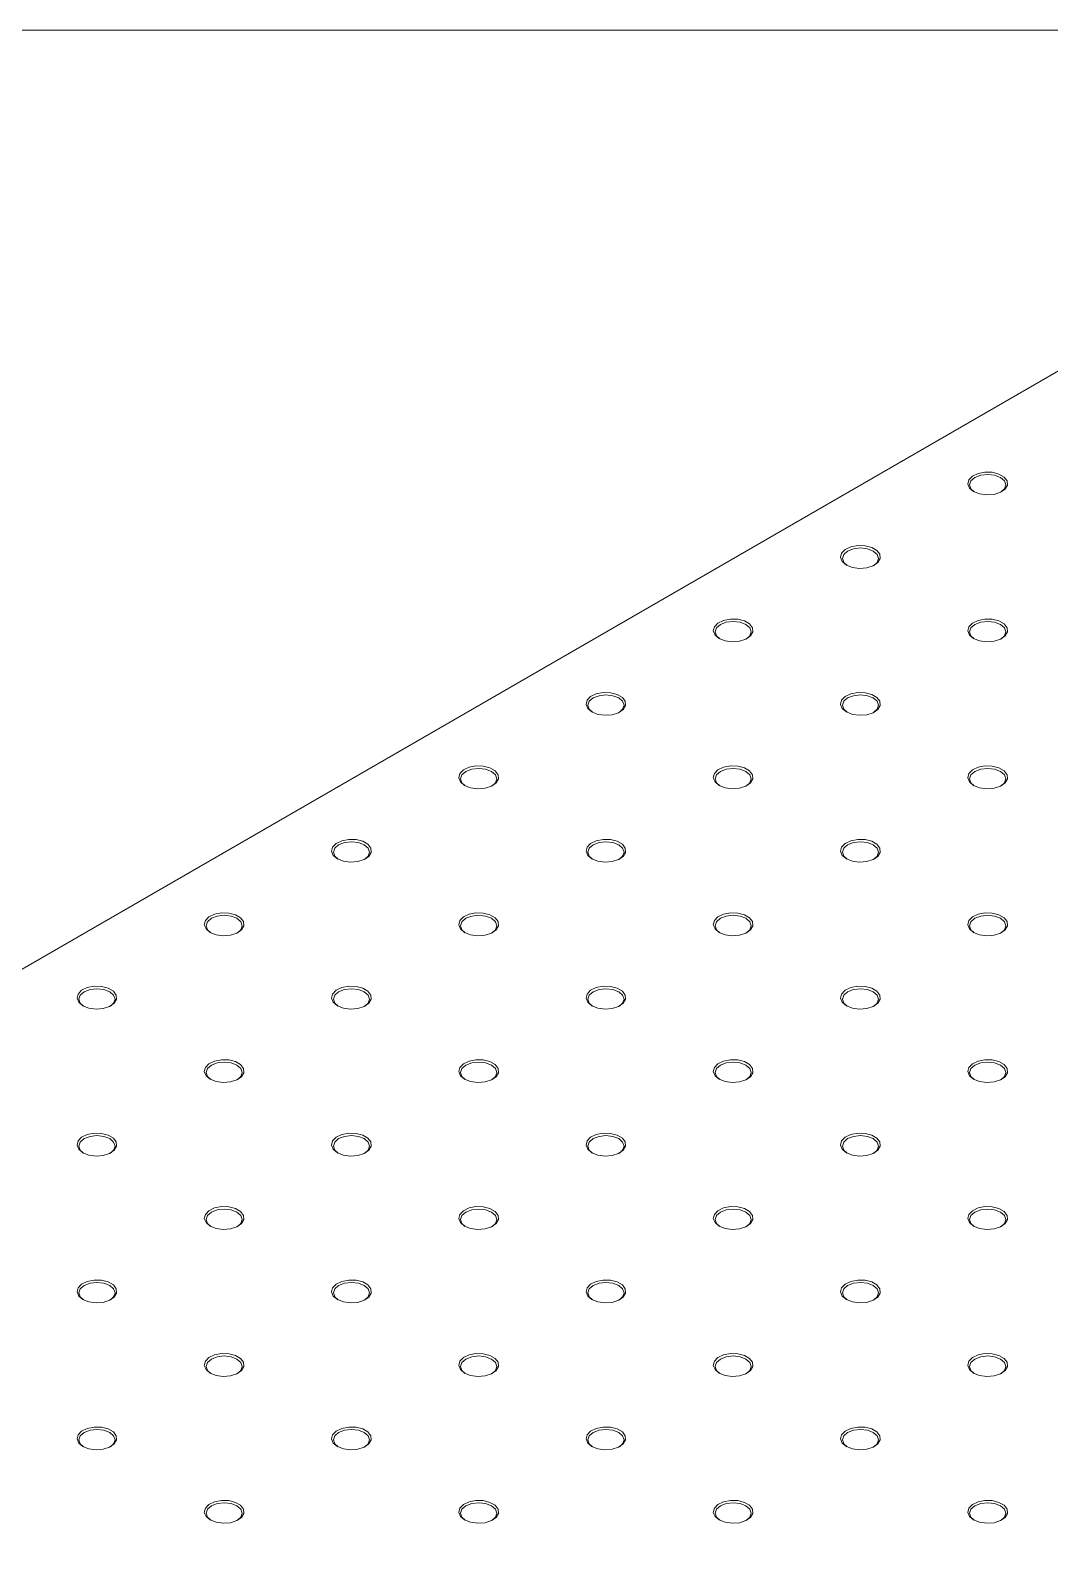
# Model space of a CAD drawing. Header units: inches. Extents: x 0.1 to 10.9, y 0 to 8.5.
# Drawn here: x 7.87 to 8.385, y 7.686 to 8.451 of the extents above; entities that cross this region are included whole.
import ezdxf

# ---------------------------------------------------------------- set-up
doc = ezdxf.new("R2010")
doc.units = ezdxf.units.IN
doc.header["$MEASUREMENT"] = 0

msp = doc.modelspace()

# ---------------------------------------------------------------- linework, layer by layer
at = {"color": 7, "linetype": 'Continuous', "lineweight": 18}
for p, q in [((0.06218, 8.45061), (10.94446, 8.45061)), ((8.47527, 8.32793), (7.33426, 7.66924))]:
    msp.add_line(p, q, dxfattribs=at)
at = {"color": 7, "linetype": 'Continuous', "lineweight": 18, "flags": 128}
for points in [[(8.347, 8.21751), (8.34491, 8.21927), (8.34407, 8.22134), (8.34458, 8.22345), (8.34637, 8.22531), (8.34921, 8.22668), (8.35271, 8.22735), (8.3564, 8.22726), (8.35978, 8.22639), (8.36239, 8.22489), (8.36388, 8.22294), (8.36405, 8.22081), (8.36288, 8.21879), (8.36052, 8.21715), (8.35729, 8.21611), (8.35364, 8.21582), (8.35004, 8.21631), (8.347, 8.21751)], [(8.36087, 8.21732), (8.36254, 8.21885), (8.36324, 8.22087), (8.36254, 8.22289), (8.36056, 8.2246), (8.3576, 8.22574), (8.3541, 8.22614), (8.3506, 8.22574), (8.34764, 8.2246), (8.34566, 8.22289), (8.34496, 8.22087), (8.34566, 8.21885), (8.34733, 8.21732)], [(8.28271, 8.1804), (8.28063, 8.18216), (8.27978, 8.18423), (8.28029, 8.18634), (8.28209, 8.18821), (8.28493, 8.18957), (8.28843, 8.19024), (8.29212, 8.19015), (8.2955, 8.18928), (8.29811, 8.18778), (8.2996, 8.18583), (8.29977, 8.1837), (8.29859, 8.18168), (8.29624, 8.18004), (8.29301, 8.179), (8.28935, 8.17871), (8.28576, 8.1792), (8.28271, 8.1804)], [(8.29659, 8.18022), (8.29826, 8.18174), (8.29895, 8.18376), (8.29826, 8.18578), (8.29628, 8.18749), (8.29331, 8.18863), (8.28982, 8.18903), (8.28632, 8.18863), (8.28336, 8.18749), (8.28138, 8.18578), (8.28068, 8.18376), (8.28138, 8.18174), (8.28305, 8.18022)], [(8.21843, 8.14329), (8.21635, 8.14505), (8.2155, 8.14712), (8.21601, 8.14923), (8.21781, 8.1511), (8.22065, 8.15246), (8.22415, 8.15313), (8.22784, 8.15304), (8.23121, 8.15218), (8.23382, 8.15067), (8.23531, 8.14872), (8.23548, 8.14659), (8.23431, 8.14457), (8.23195, 8.14293), (8.22873, 8.14189), (8.22507, 8.1416), (8.22148, 8.14209), (8.21843, 8.14329)], [(8.2323, 8.14311), (8.23398, 8.14463), (8.23467, 8.14665), (8.23398, 8.14867), (8.232, 8.15038), (8.22903, 8.15152), (8.22554, 8.15192), (8.22204, 8.15152), (8.21908, 8.15038), (8.21709, 8.14867), (8.2164, 8.14665), (8.21709, 8.14463), (8.21877, 8.14311)], [(8.347, 8.14329), (8.34491, 8.14505), (8.34407, 8.14712), (8.34458, 8.14923), (8.34637, 8.1511), (8.34921, 8.15246), (8.35271, 8.15313), (8.3564, 8.15304), (8.35978, 8.15218), (8.36239, 8.15067), (8.36388, 8.14872), (8.36405, 8.14659), (8.36288, 8.14457), (8.36052, 8.14293), (8.35729, 8.14189), (8.35364, 8.1416), (8.35004, 8.14209), (8.347, 8.14329)], [(8.36087, 8.14311), (8.36254, 8.14463), (8.36324, 8.14665), (8.36254, 8.14867), (8.36056, 8.15038), (8.3576, 8.15152), (8.3541, 8.15192), (8.3506, 8.15152), (8.34764, 8.15038), (8.34566, 8.14867), (8.34496, 8.14665), (8.34566, 8.14463), (8.34733, 8.14311)], [(8.15415, 8.10618), (8.15206, 8.10794), (8.15122, 8.11001), (8.15173, 8.11212), (8.15352, 8.11399), (8.15637, 8.11535), (8.15987, 8.11603), (8.16355, 8.11593), (8.16693, 8.11507), (8.16954, 8.11356), (8.17103, 8.11161), (8.1712, 8.10948), (8.17003, 8.10746), (8.16767, 8.10582), (8.16445, 8.10478), (8.16079, 8.10449), (8.1572, 8.10498), (8.15415, 8.10618)], [(8.28271, 8.10618), (8.28063, 8.10794), (8.27978, 8.11001), (8.28029, 8.11212), (8.28209, 8.11399), (8.28493, 8.11535), (8.28843, 8.11603), (8.29212, 8.11593), (8.2955, 8.11507), (8.29811, 8.11356), (8.2996, 8.11161), (8.29977, 8.10948), (8.29859, 8.10746), (8.29624, 8.10582), (8.29301, 8.10478), (8.28935, 8.10449), (8.28576, 8.10498), (8.28271, 8.10618)], [(8.16802, 8.106), (8.16969, 8.10752), (8.17039, 8.10954), (8.16969, 8.11156), (8.16771, 8.11327), (8.16475, 8.11441), (8.16125, 8.11481), (8.15776, 8.11441), (8.15479, 8.11327), (8.15281, 8.11156), (8.15212, 8.10954), (8.15281, 8.10752), (8.15449, 8.106)], [(8.29659, 8.106), (8.29826, 8.10752), (8.29895, 8.10954), (8.29826, 8.11156), (8.29628, 8.11327), (8.29331, 8.11441), (8.28982, 8.11481), (8.28632, 8.11441), (8.28336, 8.11327), (8.28138, 8.11156), (8.28068, 8.10954), (8.28138, 8.10752), (8.28305, 8.106)], [(8.08987, 8.06907), (8.08778, 8.07083), (8.08694, 8.0729), (8.08745, 8.07502), (8.08924, 8.07688), (8.09208, 8.07824), (8.09558, 8.07892), (8.09927, 8.07882), (8.10265, 8.07796), (8.10526, 8.07645), (8.10675, 8.0745), (8.10692, 8.07237), (8.10575, 8.07035), (8.10339, 8.06871), (8.10016, 8.06767), (8.09651, 8.06738), (8.09291, 8.06787), (8.08987, 8.06907)], [(8.10374, 8.06889), (8.10541, 8.07041), (8.10611, 8.07243), (8.10541, 8.07445), (8.10343, 8.07616), (8.10047, 8.0773), (8.09697, 8.0777), (8.09347, 8.0773), (8.09051, 8.07616), (8.08853, 8.07445), (8.08783, 8.07243), (8.08853, 8.07041), (8.0902, 8.06889)], [(8.21843, 8.06907), (8.21635, 8.07083), (8.2155, 8.0729), (8.21601, 8.07502), (8.21781, 8.07688), (8.22065, 8.07824), (8.22415, 8.07892), (8.22784, 8.07882), (8.23121, 8.07796), (8.23382, 8.07645), (8.23531, 8.0745), (8.23548, 8.07237), (8.23431, 8.07035), (8.23195, 8.06871), (8.22873, 8.06767), (8.22507, 8.06738), (8.22148, 8.06787), (8.21843, 8.06907)], [(8.2323, 8.06889), (8.23398, 8.07041), (8.23467, 8.07243), (8.23398, 8.07445), (8.232, 8.07616), (8.22903, 8.0773), (8.22554, 8.0777), (8.22204, 8.0773), (8.21908, 8.07616), (8.21709, 8.07445), (8.2164, 8.07243), (8.21709, 8.07041), (8.21877, 8.06889)], [(8.347, 8.06907), (8.34491, 8.07083), (8.34407, 8.0729), (8.34458, 8.07502), (8.34637, 8.07688), (8.34921, 8.07824), (8.35271, 8.07892), (8.3564, 8.07882), (8.35978, 8.07796), (8.36239, 8.07645), (8.36388, 8.0745), (8.36405, 8.07237), (8.36288, 8.07035), (8.36052, 8.06871), (8.35729, 8.06767), (8.35364, 8.06738), (8.35004, 8.06787), (8.347, 8.06907)], [(8.36087, 8.06889), (8.36254, 8.07041), (8.36324, 8.07243), (8.36254, 8.07445), (8.36056, 8.07616), (8.3576, 8.0773), (8.3541, 8.0777), (8.3506, 8.0773), (8.34764, 8.07616), (8.34566, 8.07445), (8.34496, 8.07243), (8.34566, 8.07041), (8.34733, 8.06889)], [(8.02559, 8.03196), (8.0235, 8.03372), (8.02265, 8.0358), (8.02316, 8.03791), (8.02496, 8.03977), (8.0278, 8.04113), (8.0313, 8.04181), (8.03499, 8.04171), (8.03837, 8.04085), (8.04098, 8.03934), (8.04247, 8.03739), (8.04264, 8.03526), (8.04146, 8.03324), (8.03911, 8.0316), (8.03588, 8.03056), (8.03222, 8.03027), (8.02863, 8.03076), (8.02559, 8.03196)], [(8.03946, 8.03178), (8.04113, 8.0333), (8.04182, 8.03532), (8.04113, 8.03734), (8.03915, 8.03905), (8.03618, 8.04019), (8.03269, 8.04059), (8.02919, 8.04019), (8.02623, 8.03905), (8.02425, 8.03734), (8.02355, 8.03532), (8.02425, 8.0333), (8.02592, 8.03178)], [(8.15415, 8.03196), (8.15206, 8.03372), (8.15122, 8.0358), (8.15173, 8.03791), (8.15352, 8.03977), (8.15637, 8.04113), (8.15987, 8.04181), (8.16355, 8.04171), (8.16693, 8.04085), (8.16954, 8.03934), (8.17103, 8.03739), (8.1712, 8.03526), (8.17003, 8.03324), (8.16767, 8.0316), (8.16445, 8.03056), (8.16079, 8.03027), (8.1572, 8.03076), (8.15415, 8.03196)], [(8.16802, 8.03178), (8.16969, 8.0333), (8.17039, 8.03532), (8.16969, 8.03734), (8.16771, 8.03905), (8.16475, 8.04019), (8.16125, 8.04059), (8.15776, 8.04019), (8.15479, 8.03905), (8.15281, 8.03734), (8.15212, 8.03532), (8.15281, 8.0333), (8.15449, 8.03178)], [(8.28271, 8.03196), (8.28063, 8.03372), (8.27978, 8.0358), (8.28029, 8.03791), (8.28209, 8.03977), (8.28493, 8.04113), (8.28843, 8.04181), (8.29212, 8.04171), (8.2955, 8.04085), (8.29811, 8.03934), (8.2996, 8.03739), (8.29977, 8.03526), (8.29859, 8.03324), (8.29624, 8.0316), (8.29301, 8.03056), (8.28935, 8.03027), (8.28576, 8.03076), (8.28271, 8.03196)], [(8.29659, 8.03178), (8.29826, 8.0333), (8.29895, 8.03532), (8.29826, 8.03734), (8.29628, 8.03905), (8.29331, 8.04019), (8.28982, 8.04059), (8.28632, 8.04019), (8.28336, 8.03905), (8.28138, 8.03734), (8.28068, 8.03532), (8.28138, 8.0333), (8.28305, 8.03178)], [(7.9613, 7.99485), (7.95922, 7.99661), (7.95837, 7.99869), (7.95888, 8.0008), (7.96068, 8.00266), (7.96352, 8.00402), (7.96702, 8.0047), (7.97071, 8.0046), (7.97408, 8.00374), (7.97669, 8.00223), (7.97818, 8.00028), (7.97836, 7.99815), (7.97718, 7.99613), (7.97482, 7.99449), (7.9716, 7.99345), (7.96794, 7.99316), (7.96435, 7.99365), (7.9613, 7.99485)], [(7.97517, 7.99467), (7.97685, 7.99619), (7.97754, 7.99821), (7.97685, 8.00023), (7.97487, 8.00194), (7.9719, 8.00308), (7.96841, 8.00349), (7.96491, 8.00308), (7.96195, 8.00194), (7.95996, 8.00023), (7.95927, 7.99821), (7.95996, 7.99619), (7.96164, 7.99467)], [(8.08987, 7.99485), (8.08778, 7.99661), (8.08694, 7.99869), (8.08745, 8.0008), (8.08924, 8.00266), (8.09208, 8.00402), (8.09558, 8.0047), (8.09927, 8.0046), (8.10265, 8.00374), (8.10526, 8.00223), (8.10675, 8.00028), (8.10692, 7.99815), (8.10575, 7.99613), (8.10339, 7.99449), (8.10016, 7.99345), (8.09651, 7.99316), (8.09291, 7.99365), (8.08987, 7.99485)], [(8.10374, 7.99467), (8.10541, 7.99619), (8.10611, 7.99821), (8.10541, 8.00023), (8.10343, 8.00194), (8.10047, 8.00308), (8.09697, 8.00349), (8.09347, 8.00308), (8.09051, 8.00194), (8.08853, 8.00023), (8.08783, 7.99821), (8.08853, 7.99619), (8.0902, 7.99467)], [(8.21843, 7.99485), (8.21635, 7.99661), (8.2155, 7.99869), (8.21601, 8.0008), (8.21781, 8.00266), (8.22065, 8.00402), (8.22415, 8.0047), (8.22784, 8.0046), (8.23121, 8.00374), (8.23382, 8.00223), (8.23531, 8.00028), (8.23548, 7.99815), (8.23431, 7.99613), (8.23195, 7.99449), (8.22873, 7.99345), (8.22507, 7.99316), (8.22148, 7.99365), (8.21843, 7.99485)], [(8.2323, 7.99467), (8.23398, 7.99619), (8.23467, 7.99821), (8.23398, 8.00023), (8.232, 8.00194), (8.22903, 8.00308), (8.22554, 8.00349), (8.22204, 8.00308), (8.21908, 8.00194), (8.21709, 8.00023), (8.2164, 7.99821), (8.21709, 7.99619), (8.21877, 7.99467)], [(8.347, 7.99485), (8.34491, 7.99661), (8.34407, 7.99869), (8.34458, 8.0008), (8.34637, 8.00266), (8.34921, 8.00402), (8.35271, 8.0047), (8.3564, 8.0046), (8.35978, 8.00374), (8.36239, 8.00223), (8.36388, 8.00028), (8.36405, 7.99815), (8.36288, 7.99613), (8.36052, 7.99449), (8.35729, 7.99345), (8.35364, 7.99316), (8.35004, 7.99365), (8.347, 7.99485)], [(8.36087, 7.99467), (8.36254, 7.99619), (8.36324, 7.99821), (8.36254, 8.00023), (8.36056, 8.00194), (8.3576, 8.00308), (8.3541, 8.00349), (8.3506, 8.00308), (8.34764, 8.00194), (8.34566, 8.00023), (8.34496, 7.99821), (8.34566, 7.99619), (8.34733, 7.99467)], [(7.89702, 7.95774), (7.89493, 7.9595), (7.89409, 7.96158), (7.8946, 7.96369), (7.8964, 7.96555), (7.89924, 7.96691), (7.90274, 7.96759), (7.90642, 7.96749), (7.9098, 7.96663), (7.91241, 7.96512), (7.9139, 7.96317), (7.91407, 7.96104), (7.9129, 7.95902), (7.91054, 7.95738), (7.90732, 7.95635), (7.90366, 7.95605), (7.90007, 7.95654), (7.89702, 7.95774)], [(7.91089, 7.95756), (7.91256, 7.95908), (7.91326, 7.9611), (7.91256, 7.96312), (7.91058, 7.96483), (7.90762, 7.96597), (7.90412, 7.96638), (7.90063, 7.96597), (7.89766, 7.96483), (7.89568, 7.96312), (7.89499, 7.9611), (7.89568, 7.95908), (7.89736, 7.95756)], [(8.02559, 7.95774), (8.0235, 7.9595), (8.02265, 7.96158), (8.02316, 7.96369), (8.02496, 7.96555), (8.0278, 7.96691), (8.0313, 7.96759), (8.03499, 7.96749), (8.03837, 7.96663), (8.04098, 7.96512), (8.04247, 7.96317), (8.04264, 7.96104), (8.04146, 7.95902), (8.03911, 7.95738), (8.03588, 7.95635), (8.03222, 7.95605), (8.02863, 7.95654), (8.02559, 7.95774)], [(8.03946, 7.95756), (8.04113, 7.95908), (8.04182, 7.9611), (8.04113, 7.96312), (8.03915, 7.96483), (8.03618, 7.96597), (8.03269, 7.96638), (8.02919, 7.96597), (8.02623, 7.96483), (8.02425, 7.96312), (8.02355, 7.9611), (8.02425, 7.95908), (8.02592, 7.95756)], [(8.15415, 7.95774), (8.15206, 7.9595), (8.15122, 7.96158), (8.15173, 7.96369), (8.15352, 7.96555), (8.15637, 7.96691), (8.15987, 7.96759), (8.16355, 7.96749), (8.16693, 7.96663), (8.16954, 7.96512), (8.17103, 7.96317), (8.1712, 7.96104), (8.17003, 7.95902), (8.16767, 7.95738), (8.16445, 7.95635), (8.16079, 7.95605), (8.1572, 7.95654), (8.15415, 7.95774)], [(8.16802, 7.95756), (8.16969, 7.95908), (8.17039, 7.9611), (8.16969, 7.96312), (8.16771, 7.96483), (8.16475, 7.96597), (8.16125, 7.96638), (8.15776, 7.96597), (8.15479, 7.96483), (8.15281, 7.96312), (8.15212, 7.9611), (8.15281, 7.95908), (8.15449, 7.95756)], [(8.28271, 7.95774), (8.28063, 7.9595), (8.27978, 7.96158), (8.28029, 7.96369), (8.28209, 7.96555), (8.28493, 7.96691), (8.28843, 7.96759), (8.29212, 7.96749), (8.2955, 7.96663), (8.29811, 7.96512), (8.2996, 7.96317), (8.29977, 7.96104), (8.29859, 7.95902), (8.29624, 7.95738), (8.29301, 7.95635), (8.28935, 7.95605), (8.28576, 7.95654), (8.28271, 7.95774)], [(8.29659, 7.95756), (8.29826, 7.95908), (8.29895, 7.9611), (8.29826, 7.96312), (8.29628, 7.96483), (8.29331, 7.96597), (8.28982, 7.96638), (8.28632, 7.96597), (8.28336, 7.96483), (8.28138, 7.96312), (8.28068, 7.9611), (8.28138, 7.95908), (8.28305, 7.95756)], [(7.9613, 7.92063), (7.95922, 7.92239), (7.95837, 7.92447), (7.95888, 7.92658), (7.96068, 7.92844), (7.96352, 7.9298), (7.96702, 7.93048), (7.97071, 7.93038), (7.97408, 7.92952), (7.97669, 7.92801), (7.97818, 7.92606), (7.97836, 7.92393), (7.97718, 7.92191), (7.97482, 7.92027), (7.9716, 7.91924), (7.96794, 7.91894), (7.96435, 7.91943), (7.9613, 7.92063)], [(7.97517, 7.92045), (7.97685, 7.92197), (7.97754, 7.92399), (7.97685, 7.92601), (7.97487, 7.92772), (7.9719, 7.92887), (7.96841, 7.92927), (7.96491, 7.92887), (7.96195, 7.92772), (7.95996, 7.92601), (7.95927, 7.92399), (7.95996, 7.92197), (7.96164, 7.92045)], [(8.08987, 7.92063), (8.08778, 7.92239), (8.08694, 7.92447), (8.08745, 7.92658), (8.08924, 7.92844), (8.09208, 7.9298), (8.09558, 7.93048), (8.09927, 7.93038), (8.10265, 7.92952), (8.10526, 7.92801), (8.10675, 7.92606), (8.10692, 7.92393), (8.10575, 7.92191), (8.10339, 7.92027), (8.10016, 7.91924), (8.09651, 7.91894), (8.09291, 7.91943), (8.08987, 7.92063)], [(8.10374, 7.92045), (8.10541, 7.92197), (8.10611, 7.92399), (8.10541, 7.92601), (8.10343, 7.92772), (8.10047, 7.92887), (8.09697, 7.92927), (8.09347, 7.92887), (8.09051, 7.92772), (8.08853, 7.92601), (8.08783, 7.92399), (8.08853, 7.92197), (8.0902, 7.92045)], [(8.21843, 7.92063), (8.21635, 7.92239), (8.2155, 7.92447), (8.21601, 7.92658), (8.21781, 7.92844), (8.22065, 7.9298), (8.22415, 7.93048), (8.22784, 7.93038), (8.23121, 7.92952), (8.23382, 7.92801), (8.23531, 7.92606), (8.23548, 7.92393), (8.23431, 7.92191), (8.23195, 7.92027), (8.22873, 7.91924), (8.22507, 7.91894), (8.22148, 7.91943), (8.21843, 7.92063)], [(8.2323, 7.92045), (8.23398, 7.92197), (8.23467, 7.92399), (8.23398, 7.92601), (8.232, 7.92772), (8.22903, 7.92887), (8.22554, 7.92927), (8.22204, 7.92887), (8.21908, 7.92772), (8.21709, 7.92601), (8.2164, 7.92399), (8.21709, 7.92197), (8.21877, 7.92045)], [(8.347, 7.92063), (8.34491, 7.92239), (8.34407, 7.92447), (8.34458, 7.92658), (8.34637, 7.92844), (8.34921, 7.9298), (8.35271, 7.93048), (8.3564, 7.93038), (8.35978, 7.92952), (8.36239, 7.92801), (8.36388, 7.92606), (8.36405, 7.92393), (8.36288, 7.92191), (8.36052, 7.92027), (8.35729, 7.91924), (8.35364, 7.91894), (8.35004, 7.91943), (8.347, 7.92063)], [(8.36087, 7.92045), (8.36254, 7.92197), (8.36324, 7.92399), (8.36254, 7.92601), (8.36056, 7.92772), (8.3576, 7.92887), (8.3541, 7.92927), (8.3506, 7.92887), (8.34764, 7.92772), (8.34566, 7.92601), (8.34496, 7.92399), (8.34566, 7.92197), (8.34733, 7.92045)], [(7.89702, 7.88352), (7.89493, 7.88528), (7.89409, 7.88736), (7.8946, 7.88947), (7.8964, 7.89133), (7.89924, 7.89269), (7.90274, 7.89337), (7.90642, 7.89327), (7.9098, 7.89241), (7.91241, 7.8909), (7.9139, 7.88895), (7.91407, 7.88682), (7.9129, 7.8848), (7.91054, 7.88316), (7.90732, 7.88213), (7.90366, 7.88183), (7.90007, 7.88232), (7.89702, 7.88352)], [(7.91089, 7.88334), (7.91256, 7.88486), (7.91326, 7.88688), (7.91256, 7.8889), (7.91058, 7.89061), (7.90762, 7.89176), (7.90412, 7.89216), (7.90063, 7.89176), (7.89766, 7.89061), (7.89568, 7.8889), (7.89499, 7.88688), (7.89568, 7.88486), (7.89736, 7.88334)], [(8.02559, 7.88352), (8.0235, 7.88528), (8.02265, 7.88736), (8.02316, 7.88947), (8.02496, 7.89133), (8.0278, 7.89269), (8.0313, 7.89337), (8.03499, 7.89327), (8.03837, 7.89241), (8.04098, 7.8909), (8.04247, 7.88895), (8.04264, 7.88682), (8.04146, 7.8848), (8.03911, 7.88316), (8.03588, 7.88213), (8.03222, 7.88183), (8.02863, 7.88232), (8.02559, 7.88352)], [(8.03946, 7.88334), (8.04113, 7.88486), (8.04182, 7.88688), (8.04113, 7.8889), (8.03915, 7.89061), (8.03618, 7.89176), (8.03269, 7.89216), (8.02919, 7.89176), (8.02623, 7.89061), (8.02425, 7.8889), (8.02355, 7.88688), (8.02425, 7.88486), (8.02592, 7.88334)], [(8.15415, 7.88352), (8.15206, 7.88528), (8.15122, 7.88736), (8.15173, 7.88947), (8.15352, 7.89133), (8.15637, 7.89269), (8.15987, 7.89337), (8.16355, 7.89327), (8.16693, 7.89241), (8.16954, 7.8909), (8.17103, 7.88895), (8.1712, 7.88682), (8.17003, 7.8848), (8.16767, 7.88316), (8.16445, 7.88213), (8.16079, 7.88183), (8.1572, 7.88232), (8.15415, 7.88352)], [(8.16802, 7.88334), (8.16969, 7.88486), (8.17039, 7.88688), (8.16969, 7.8889), (8.16771, 7.89061), (8.16475, 7.89176), (8.16125, 7.89216), (8.15776, 7.89176), (8.15479, 7.89061), (8.15281, 7.8889), (8.15212, 7.88688), (8.15281, 7.88486), (8.15449, 7.88334)], [(8.28271, 7.88352), (8.28063, 7.88528), (8.27978, 7.88736), (8.28029, 7.88947), (8.28209, 7.89133), (8.28493, 7.89269), (8.28843, 7.89337), (8.29212, 7.89327), (8.2955, 7.89241), (8.29811, 7.8909), (8.2996, 7.88895), (8.29977, 7.88682), (8.29859, 7.8848), (8.29624, 7.88316), (8.29301, 7.88213), (8.28935, 7.88183), (8.28576, 7.88232), (8.28271, 7.88352)], [(8.29659, 7.88334), (8.29826, 7.88486), (8.29895, 7.88688), (8.29826, 7.8889), (8.29628, 7.89061), (8.29331, 7.89176), (8.28982, 7.89216), (8.28632, 7.89176), (8.28336, 7.89061), (8.28138, 7.8889), (8.28068, 7.88688), (8.28138, 7.88486), (8.28305, 7.88334)], [(7.9613, 7.84641), (7.95922, 7.84817), (7.95837, 7.85025), (7.95888, 7.85236), (7.96068, 7.85422), (7.96352, 7.85558), (7.96702, 7.85626), (7.97071, 7.85616), (7.97408, 7.8553), (7.97669, 7.85379), (7.97818, 7.85184), (7.97836, 7.84971), (7.97718, 7.84769), (7.97482, 7.84605), (7.9716, 7.84502), (7.96794, 7.84472), (7.96435, 7.84521), (7.9613, 7.84641)], [(8.08987, 7.84641), (8.08778, 7.84817), (8.08694, 7.85025), (8.08745, 7.85236), (8.08924, 7.85422), (8.09208, 7.85558), (8.09558, 7.85626), (8.09927, 7.85616), (8.10265, 7.8553), (8.10526, 7.85379), (8.10675, 7.85184), (8.10692, 7.84971), (8.10575, 7.84769), (8.10339, 7.84605), (8.10016, 7.84502), (8.09651, 7.84472), (8.09291, 7.84521), (8.08987, 7.84641)], [(8.21843, 7.84641), (8.21635, 7.84817), (8.2155, 7.85025), (8.21601, 7.85236), (8.21781, 7.85422), (8.22065, 7.85558), (8.22415, 7.85626), (8.22784, 7.85616), (8.23121, 7.8553), (8.23382, 7.85379), (8.23531, 7.85184), (8.23548, 7.84971), (8.23431, 7.84769), (8.23195, 7.84605), (8.22873, 7.84502), (8.22507, 7.84472), (8.22148, 7.84521), (8.21843, 7.84641)], [(8.347, 7.84641), (8.34491, 7.84817), (8.34407, 7.85025), (8.34458, 7.85236), (8.34637, 7.85422), (8.34921, 7.85558), (8.35271, 7.85626), (8.3564, 7.85616), (8.35978, 7.8553), (8.36239, 7.85379), (8.36388, 7.85184), (8.36405, 7.84971), (8.36288, 7.84769), (8.36052, 7.84605), (8.35729, 7.84502), (8.35364, 7.84472), (8.35004, 7.84521), (8.347, 7.84641)], [(7.97517, 7.84623), (7.97685, 7.84775), (7.97754, 7.84977), (7.97685, 7.85179), (7.97487, 7.8535), (7.9719, 7.85465), (7.96841, 7.85505), (7.96491, 7.85465), (7.96195, 7.8535), (7.95996, 7.85179), (7.95927, 7.84977), (7.95996, 7.84775), (7.96164, 7.84623)], [(8.10374, 7.84623), (8.10541, 7.84775), (8.10611, 7.84977), (8.10541, 7.85179), (8.10343, 7.8535), (8.10047, 7.85465), (8.09697, 7.85505), (8.09347, 7.85465), (8.09051, 7.8535), (8.08853, 7.85179), (8.08783, 7.84977), (8.08853, 7.84775), (8.0902, 7.84623)], [(8.2323, 7.84623), (8.23398, 7.84775), (8.23467, 7.84977), (8.23398, 7.85179), (8.232, 7.8535), (8.22903, 7.85465), (8.22554, 7.85505), (8.22204, 7.85465), (8.21908, 7.8535), (8.21709, 7.85179), (8.2164, 7.84977), (8.21709, 7.84775), (8.21877, 7.84623)], [(8.36087, 7.84623), (8.36254, 7.84775), (8.36324, 7.84977), (8.36254, 7.85179), (8.36056, 7.8535), (8.3576, 7.85465), (8.3541, 7.85505), (8.3506, 7.85465), (8.34764, 7.8535), (8.34566, 7.85179), (8.34496, 7.84977), (8.34566, 7.84775), (8.34733, 7.84623)], [(7.89702, 7.80931), (7.89493, 7.81106), (7.89409, 7.81314), (7.8946, 7.81525), (7.8964, 7.81711), (7.89924, 7.81847), (7.90274, 7.81915), (7.90642, 7.81905), (7.9098, 7.81819), (7.91241, 7.81668), (7.9139, 7.81473), (7.91407, 7.8126), (7.9129, 7.81058), (7.91054, 7.80894), (7.90732, 7.80791), (7.90366, 7.80761), (7.90007, 7.8081), (7.89702, 7.80931)], [(7.91089, 7.80912), (7.91256, 7.81065), (7.91326, 7.81266), (7.91256, 7.81468), (7.91058, 7.81639), (7.90762, 7.81754), (7.90412, 7.81794), (7.90063, 7.81754), (7.89766, 7.81639), (7.89568, 7.81468), (7.89499, 7.81266), (7.89568, 7.81065), (7.89736, 7.80912)], [(8.02559, 7.80931), (8.0235, 7.81106), (8.02265, 7.81314), (8.02316, 7.81525), (8.02496, 7.81711), (8.0278, 7.81847), (8.0313, 7.81915), (8.03499, 7.81905), (8.03837, 7.81819), (8.04098, 7.81668), (8.04247, 7.81473), (8.04264, 7.8126), (8.04146, 7.81058), (8.03911, 7.80894), (8.03588, 7.80791), (8.03222, 7.80761), (8.02863, 7.8081), (8.02559, 7.80931)], [(8.03946, 7.80912), (8.04113, 7.81065), (8.04182, 7.81266), (8.04113, 7.81468), (8.03915, 7.81639), (8.03618, 7.81754), (8.03269, 7.81794), (8.02919, 7.81754), (8.02623, 7.81639), (8.02425, 7.81468), (8.02355, 7.81266), (8.02425, 7.81065), (8.02592, 7.80912)], [(8.15415, 7.80931), (8.15206, 7.81106), (8.15122, 7.81314), (8.15173, 7.81525), (8.15352, 7.81711), (8.15637, 7.81847), (8.15987, 7.81915), (8.16355, 7.81905), (8.16693, 7.81819), (8.16954, 7.81668), (8.17103, 7.81473), (8.1712, 7.8126), (8.17003, 7.81058), (8.16767, 7.80894), (8.16445, 7.80791), (8.16079, 7.80761), (8.1572, 7.8081), (8.15415, 7.80931)], [(8.16802, 7.80912), (8.16969, 7.81065), (8.17039, 7.81266), (8.16969, 7.81468), (8.16771, 7.81639), (8.16475, 7.81754), (8.16125, 7.81794), (8.15776, 7.81754), (8.15479, 7.81639), (8.15281, 7.81468), (8.15212, 7.81266), (8.15281, 7.81065), (8.15449, 7.80912)], [(8.28271, 7.80931), (8.28063, 7.81106), (8.27978, 7.81314), (8.28029, 7.81525), (8.28209, 7.81711), (8.28493, 7.81847), (8.28843, 7.81915), (8.29212, 7.81905), (8.2955, 7.81819), (8.29811, 7.81668), (8.2996, 7.81473), (8.29977, 7.8126), (8.29859, 7.81058), (8.29624, 7.80894), (8.29301, 7.80791), (8.28935, 7.80761), (8.28576, 7.8081), (8.28271, 7.80931)], [(8.29659, 7.80912), (8.29826, 7.81065), (8.29895, 7.81266), (8.29826, 7.81468), (8.29628, 7.81639), (8.29331, 7.81754), (8.28982, 7.81794), (8.28632, 7.81754), (8.28336, 7.81639), (8.28138, 7.81468), (8.28068, 7.81266), (8.28138, 7.81065), (8.28305, 7.80912)], [(7.9613, 7.7722), (7.95922, 7.77395), (7.95837, 7.77603), (7.95888, 7.77814), (7.96068, 7.78), (7.96352, 7.78136), (7.96702, 7.78204), (7.97071, 7.78194), (7.97408, 7.78108), (7.97669, 7.77957), (7.97818, 7.77762), (7.97836, 7.7755), (7.97718, 7.77347), (7.97482, 7.77184), (7.9716, 7.7708), (7.96794, 7.7705), (7.96435, 7.77099), (7.9613, 7.7722)], [(7.97517, 7.77201), (7.97685, 7.77354), (7.97754, 7.77555), (7.97685, 7.77757), (7.97487, 7.77928), (7.9719, 7.78043), (7.96841, 7.78083), (7.96491, 7.78043), (7.96195, 7.77928), (7.95996, 7.77757), (7.95927, 7.77555), (7.95996, 7.77354), (7.96164, 7.77201)], [(8.08987, 7.7722), (8.08778, 7.77395), (8.08694, 7.77603), (8.08745, 7.77814), (8.08924, 7.78), (8.09208, 7.78136), (8.09558, 7.78204), (8.09927, 7.78194), (8.10265, 7.78108), (8.10526, 7.77957), (8.10675, 7.77762), (8.10692, 7.7755), (8.10575, 7.77347), (8.10339, 7.77184), (8.10016, 7.7708), (8.09651, 7.7705), (8.09291, 7.77099), (8.08987, 7.7722)], [(8.10374, 7.77201), (8.10541, 7.77354), (8.10611, 7.77555), (8.10541, 7.77757), (8.10343, 7.77928), (8.10047, 7.78043), (8.09697, 7.78083), (8.09347, 7.78043), (8.09051, 7.77928), (8.08853, 7.77757), (8.08783, 7.77555), (8.08853, 7.77354), (8.0902, 7.77201)], [(8.21843, 7.7722), (8.21635, 7.77395), (8.2155, 7.77603), (8.21601, 7.77814), (8.21781, 7.78), (8.22065, 7.78136), (8.22415, 7.78204), (8.22784, 7.78194), (8.23121, 7.78108), (8.23382, 7.77957), (8.23531, 7.77762), (8.23548, 7.7755), (8.23431, 7.77347), (8.23195, 7.77184), (8.22873, 7.7708), (8.22507, 7.7705), (8.22148, 7.77099), (8.21843, 7.7722)], [(8.2323, 7.77201), (8.23398, 7.77354), (8.23467, 7.77555), (8.23398, 7.77757), (8.232, 7.77928), (8.22903, 7.78043), (8.22554, 7.78083), (8.22204, 7.78043), (8.21908, 7.77928), (8.21709, 7.77757), (8.2164, 7.77555), (8.21709, 7.77354), (8.21877, 7.77201)], [(8.347, 7.7722), (8.34491, 7.77395), (8.34407, 7.77603), (8.34458, 7.77814), (8.34637, 7.78), (8.34921, 7.78136), (8.35271, 7.78204), (8.3564, 7.78194), (8.35978, 7.78108), (8.36239, 7.77957), (8.36388, 7.77762), (8.36405, 7.7755), (8.36288, 7.77347), (8.36052, 7.77184), (8.35729, 7.7708), (8.35364, 7.7705), (8.35004, 7.77099), (8.347, 7.7722)], [(8.36087, 7.77201), (8.36254, 7.77354), (8.36324, 7.77555), (8.36254, 7.77757), (8.36056, 7.77928), (8.3576, 7.78043), (8.3541, 7.78083), (8.3506, 7.78043), (8.34764, 7.77928), (8.34566, 7.77757), (8.34496, 7.77555), (8.34566, 7.77354), (8.34733, 7.77201)], [(7.89702, 7.73509), (7.89493, 7.73684), (7.89409, 7.73892), (7.8946, 7.74103), (7.8964, 7.74289), (7.89924, 7.74425), (7.90274, 7.74493), (7.90642, 7.74483), (7.9098, 7.74397), (7.91241, 7.74246), (7.9139, 7.74051), (7.91407, 7.73839), (7.9129, 7.73637), (7.91054, 7.73473), (7.90732, 7.73369), (7.90366, 7.73339), (7.90007, 7.73388), (7.89702, 7.73509)], [(7.91089, 7.7349), (7.91256, 7.73643), (7.91326, 7.73844), (7.91256, 7.74046), (7.91058, 7.74217), (7.90762, 7.74332), (7.90412, 7.74372), (7.90063, 7.74332), (7.89766, 7.74217), (7.89568, 7.74046), (7.89499, 7.73844), (7.89568, 7.73643), (7.89736, 7.7349)], [(8.02559, 7.73509), (8.0235, 7.73684), (8.02265, 7.73892), (8.02316, 7.74103), (8.02496, 7.74289), (8.0278, 7.74425), (8.0313, 7.74493), (8.03499, 7.74483), (8.03837, 7.74397), (8.04098, 7.74246), (8.04247, 7.74051), (8.04264, 7.73839), (8.04146, 7.73637), (8.03911, 7.73473), (8.03588, 7.73369), (8.03222, 7.73339), (8.02863, 7.73388), (8.02559, 7.73509)], [(8.03946, 7.7349), (8.04113, 7.73643), (8.04182, 7.73844), (8.04113, 7.74046), (8.03915, 7.74217), (8.03618, 7.74332), (8.03269, 7.74372), (8.02919, 7.74332), (8.02623, 7.74217), (8.02425, 7.74046), (8.02355, 7.73844), (8.02425, 7.73643), (8.02592, 7.7349)], [(8.15415, 7.73509), (8.15206, 7.73684), (8.15122, 7.73892), (8.15173, 7.74103), (8.15352, 7.74289), (8.15637, 7.74425), (8.15987, 7.74493), (8.16355, 7.74483), (8.16693, 7.74397), (8.16954, 7.74246), (8.17103, 7.74051), (8.1712, 7.73839), (8.17003, 7.73637), (8.16767, 7.73473), (8.16445, 7.73369), (8.16079, 7.73339), (8.1572, 7.73388), (8.15415, 7.73509)], [(8.16802, 7.7349), (8.16969, 7.73643), (8.17039, 7.73844), (8.16969, 7.74046), (8.16771, 7.74217), (8.16475, 7.74332), (8.16125, 7.74372), (8.15776, 7.74332), (8.15479, 7.74217), (8.15281, 7.74046), (8.15212, 7.73844), (8.15281, 7.73643), (8.15449, 7.7349)], [(8.28271, 7.73509), (8.28063, 7.73684), (8.27978, 7.73892), (8.28029, 7.74103), (8.28209, 7.74289), (8.28493, 7.74425), (8.28843, 7.74493), (8.29212, 7.74483), (8.2955, 7.74397), (8.29811, 7.74246), (8.2996, 7.74051), (8.29977, 7.73839), (8.29859, 7.73637), (8.29624, 7.73473), (8.29301, 7.73369), (8.28935, 7.73339), (8.28576, 7.73388), (8.28271, 7.73509)], [(8.29659, 7.7349), (8.29826, 7.73643), (8.29895, 7.73844), (8.29826, 7.74046), (8.29628, 7.74217), (8.29331, 7.74332), (8.28982, 7.74372), (8.28632, 7.74332), (8.28336, 7.74217), (8.28138, 7.74046), (8.28068, 7.73844), (8.28138, 7.73643), (8.28305, 7.7349)], [(7.9613, 7.69798), (7.95922, 7.69974), (7.95837, 7.70181), (7.95888, 7.70392), (7.96068, 7.70578), (7.96352, 7.70714), (7.96702, 7.70782), (7.97071, 7.70772), (7.97408, 7.70686), (7.97669, 7.70536), (7.97818, 7.70341), (7.97836, 7.70128), (7.97718, 7.69926), (7.97482, 7.69762), (7.9716, 7.69658), (7.96794, 7.69628), (7.96435, 7.69677), (7.9613, 7.69798)], [(7.97517, 7.69779), (7.97685, 7.69932), (7.97754, 7.70134), (7.97685, 7.70335), (7.97487, 7.70506), (7.9719, 7.70621), (7.96841, 7.70661), (7.96491, 7.70621), (7.96195, 7.70506), (7.95996, 7.70335), (7.95927, 7.70134), (7.95996, 7.69932), (7.96164, 7.69779)], [(8.08987, 7.69798), (8.08778, 7.69974), (8.08694, 7.70181), (8.08745, 7.70392), (8.08924, 7.70578), (8.09208, 7.70714), (8.09558, 7.70782), (8.09927, 7.70772), (8.10265, 7.70686), (8.10526, 7.70536), (8.10675, 7.70341), (8.10692, 7.70128), (8.10575, 7.69926), (8.10339, 7.69762), (8.10016, 7.69658), (8.09651, 7.69628), (8.09291, 7.69677), (8.08987, 7.69798)], [(8.10374, 7.69779), (8.10541, 7.69932), (8.10611, 7.70134), (8.10541, 7.70335), (8.10343, 7.70506), (8.10047, 7.70621), (8.09697, 7.70661), (8.09347, 7.70621), (8.09051, 7.70506), (8.08853, 7.70335), (8.08783, 7.70134), (8.08853, 7.69932), (8.0902, 7.69779)], [(8.21843, 7.69798), (8.21635, 7.69974), (8.2155, 7.70181), (8.21601, 7.70392), (8.21781, 7.70578), (8.22065, 7.70714), (8.22415, 7.70782), (8.22784, 7.70772), (8.23121, 7.70686), (8.23382, 7.70536), (8.23531, 7.70341), (8.23548, 7.70128), (8.23431, 7.69926), (8.23195, 7.69762), (8.22873, 7.69658), (8.22507, 7.69628), (8.22148, 7.69677), (8.21843, 7.69798)], [(8.2323, 7.69779), (8.23398, 7.69932), (8.23467, 7.70134), (8.23398, 7.70335), (8.232, 7.70506), (8.22903, 7.70621), (8.22554, 7.70661), (8.22204, 7.70621), (8.21908, 7.70506), (8.21709, 7.70335), (8.2164, 7.70134), (8.21709, 7.69932), (8.21877, 7.69779)], [(8.347, 7.69798), (8.34491, 7.69974), (8.34407, 7.70181), (8.34458, 7.70392), (8.34637, 7.70578), (8.34921, 7.70714), (8.35271, 7.70782), (8.3564, 7.70772), (8.35978, 7.70686), (8.36239, 7.70536), (8.36388, 7.70341), (8.36405, 7.70128), (8.36288, 7.69926), (8.36052, 7.69762), (8.35729, 7.69658), (8.35364, 7.69628), (8.35004, 7.69677), (8.347, 7.69798)], [(8.36087, 7.69779), (8.36254, 7.69932), (8.36324, 7.70134), (8.36254, 7.70335), (8.36056, 7.70506), (8.3576, 7.70621), (8.3541, 7.70661), (8.3506, 7.70621), (8.34764, 7.70506), (8.34566, 7.70335), (8.34496, 7.70134), (8.34566, 7.69932), (8.34733, 7.69779)]]:
    msp.add_lwpolyline(points, dxfattribs=at)

doc.saveas('drawing.dxf')
